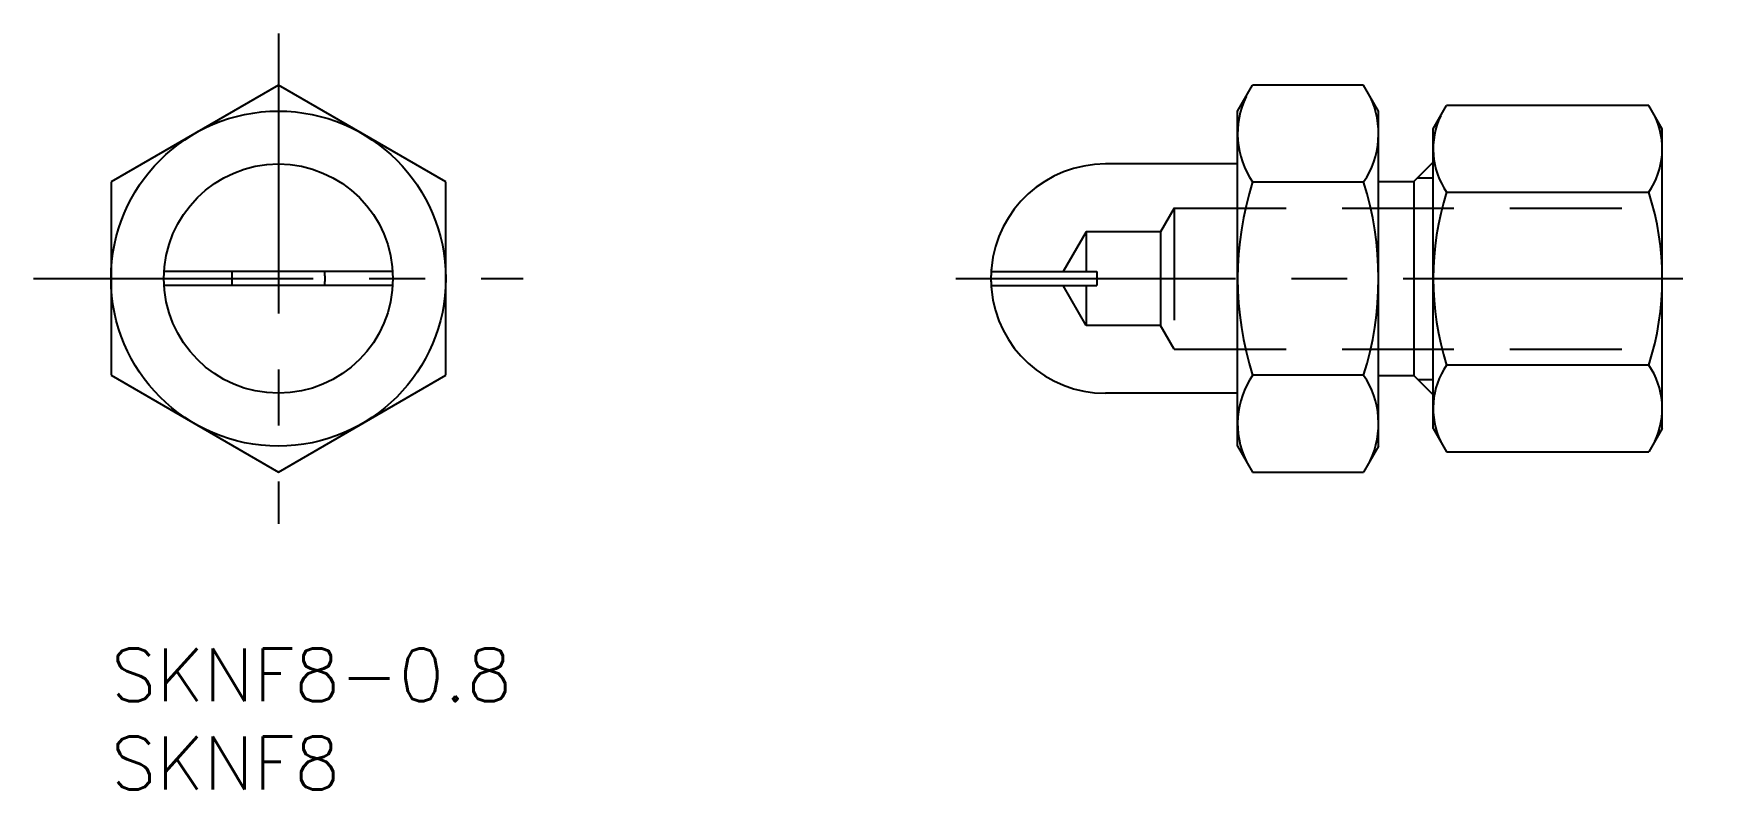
# Model space of a CAD drawing. Extents: x -4.4 to 90.7, y -8 to 34.9.
import ezdxf

# ---------------------------------------------------------------- set-up
doc = ezdxf.new("R2010")
doc.units = 0
doc.header["$LTSCALE"] = 0.5
for name, pattern in [('CENTER', [50.8, 31.75, -6.35, 6.35, -6.35]), ('DASHED', [19.05, 12.7, -6.35]), ('PHANTOM', [63.5, 31.75, -6.35, 6.35, -6.35, 6.35, -6.35])]:
    doc.linetypes.add(name, pattern=pattern)
for name, color, linetype in [('MSM_CENTER', 1, 'CENTER'), ('MSM_CONTINUOUS', 7, 'CONTINUOUS'), ('MSM_DASHED', 4, 'DASHED'), ('MSM_IMAGINARY', 6, 'PHANTOM'), ('MSM_NARROW', 5, 'CONTINUOUS'), ('MSM_PART_NUMBER', 7, 'CONTINUOUS')]:
    doc.layers.add(name, color=color, linetype=linetype)
doc.styles.get("Standard").update_dxf_attribs({"font": 'txt.shx', "height": 3, "bigfont": 'bigfont.shx'})

# ---------------------------------------------------------------- blocks, each defined once
blk = doc.blocks.new('*U10')
at = {"layer": 'MSM_PART_NUMBER'}
blk.add_text('SKNF8-0.8', height=3, dxfattribs=at).set_placement((0, -3))
blk = doc.blocks.new('*U11')
at = {"layer": 'MSM_PART_NUMBER'}
blk.add_text('SKNF8', height=3, dxfattribs=at).set_placement((0, -8))

msp = doc.modelspace()

# ---------------------------------------------------------------- linework, layer by layer
at = {"layer": 'MSM_CENTER'}
for p, q in [((9.5, 34.868), (9.5, 7.072)), ((-4.398, 20.97), (23.398, 20.97)), ((47.944, 20.97), (90.726, 20.97))]:
    msp.add_line(p, q, dxfattribs=at)
at = {"layer": 'MSM_CONTINUOUS'}
for p, q in [((9.5, 31.939), (0, 26.454)), ((19, 26.454), (9.5, 31.939)), ((63.944, 30.47), (64.792, 31.939)), ((71.095, 31.939), (64.792, 31.939)), ((71.944, 30.47), (71.095, 31.939)), ((63.944, 11.47), (63.944, 30.47)), ((71.944, 11.47), (71.944, 30.47)), ((75.044, 29.47), (75.803, 30.785)), ((87.285, 30.785), (75.803, 30.785)), ((88.044, 29.47), (87.285, 30.785)), ((75.044, 12.47), (75.044, 29.47)), ((88.044, 12.47), (88.044, 29.47)), ((63.944, 27.47), (56.444, 27.47)), ((73.944, 26.47), (75.022, 27.548)), ((75.022, 27.548), (75.044, 27.548)), ((0, 26.454), (0, 15.485)), ((19, 15.485), (19, 26.454)), ((64.792, 26.454), (71.095, 26.454)), ((71.944, 26.47), (73.944, 26.47)), ((73.944, 26.47), (73.944, 15.47)), ((75.803, 25.877), (87.285, 25.877)), ((15.988, 21.37), (3.012, 21.37)), ((49.956, 21.37), (55.944, 21.37)), ((55.944, 21.37), (55.944, 20.57)), ((15.988, 20.57), (3.012, 20.57)), ((49.956, 20.57), (55.944, 20.57)), ((0, 15.485), (9.5, 10)), ((9.5, 10), (19, 15.485)), ((71.095, 15.485), (64.792, 15.485)), ((71.944, 15.47), (73.944, 15.47)), ((73.944, 15.47), (75.022, 14.391)), ((87.285, 16.062), (75.803, 16.062)), ((63.944, 14.47), (56.444, 14.47)), ((75.022, 14.391), (75.044, 14.391)), ((75.044, 12.47), (75.803, 11.155)), ((88.044, 12.47), (87.285, 11.155)), ((63.944, 11.47), (64.792, 10)), ((71.944, 11.47), (71.095, 10)), ((75.803, 11.155), (87.285, 11.155)), ((64.792, 10), (71.095, 10))]:
    msp.add_line(p, q, dxfattribs=at)
for radius in [9.5, 6.5]:
    msp.add_circle((9.5, 20.97), radius, dxfattribs=at)
for centre, radius, start, end in [((68.8, 29.197), 4.856, 154.38425, 214.38425), ((67.088, 29.197), 4.856, 325.61575, 25.61575), ((79.389, 28.331), 4.345, 154.38425, 214.38425), ((83.699, 28.331), 4.345, 325.61575, 25.61575), ((56.444, 20.97), 6.5, 90, 174.70362), ((82.095, 20.97), 18.151, 162.41205, 197.58795), ((53.792, 20.97), 18.151, 342.41205, 17.58795), ((91.285, 20.97), 16.241, 162.41205, 197.58795), ((71.803, 20.97), 16.241, 342.41205, 17.58795), ((9.5, 20.97), 2.65, 171.3184, 188.6816), ((9.5, 20.97), 2.65, 351.3184, 8.6816), ((56.444, 20.97), 6.5, 174.70362, 176.47188), ((56.444, 20.97), 6.5, 183.52812, 185.29638), ((56.444, 20.97), 6.5, 185.29638, 270), ((68.8, 12.742), 4.856, 145.61575, 205.61575), ((67.088, 12.742), 4.856, 334.38425, 34.38425), ((79.389, 13.608), 4.345, 145.61575, 205.61575), ((83.699, 13.608), 4.345, 334.38425, 34.38425)]:
    msp.add_arc(centre, radius, start, end, dxfattribs=at)
at = {"layer": 'MSM_DASHED'}
for p, q in [((60.344, 24.97), (59.564, 23.62)), ((60.344, 24.97), (60.344, 16.97)), ((60.344, 24.97), (87.944, 24.97)), ((55.344, 23.62), (54.045, 21.37)), ((59.564, 23.62), (55.344, 23.62)), ((55.344, 23.62), (55.344, 21.37)), ((59.564, 23.62), (59.564, 18.32)), ((55.344, 18.32), (54.045, 20.57)), ((55.344, 20.57), (55.344, 18.32)), ((59.564, 18.32), (55.344, 18.32)), ((60.344, 16.97), (59.564, 18.32)), ((60.344, 16.97), (87.944, 16.97))]:
    msp.add_line(p, q, dxfattribs=at)
at = {"layer": 'MSM_IMAGINARY'}
msp.add_arc((56.444, 20.97), 6.5, 176.47188, 183.52812, dxfattribs=at)
at = {"layer": 'MSM_NARROW'}
for p, q in [((74.166, 26.692), (75.044, 26.692)), ((74.166, 15.247), (75.044, 15.247))]:
    msp.add_line(p, q, dxfattribs=at)

# ---------------------------------------------------------------- block references
at = {"layer": 'MSM_CONTINUOUS'}
for name in ['*U10', '*U11']:
    msp.add_blockref(name, (0, 0), dxfattribs=at)

doc.saveas('drawing.dxf')
